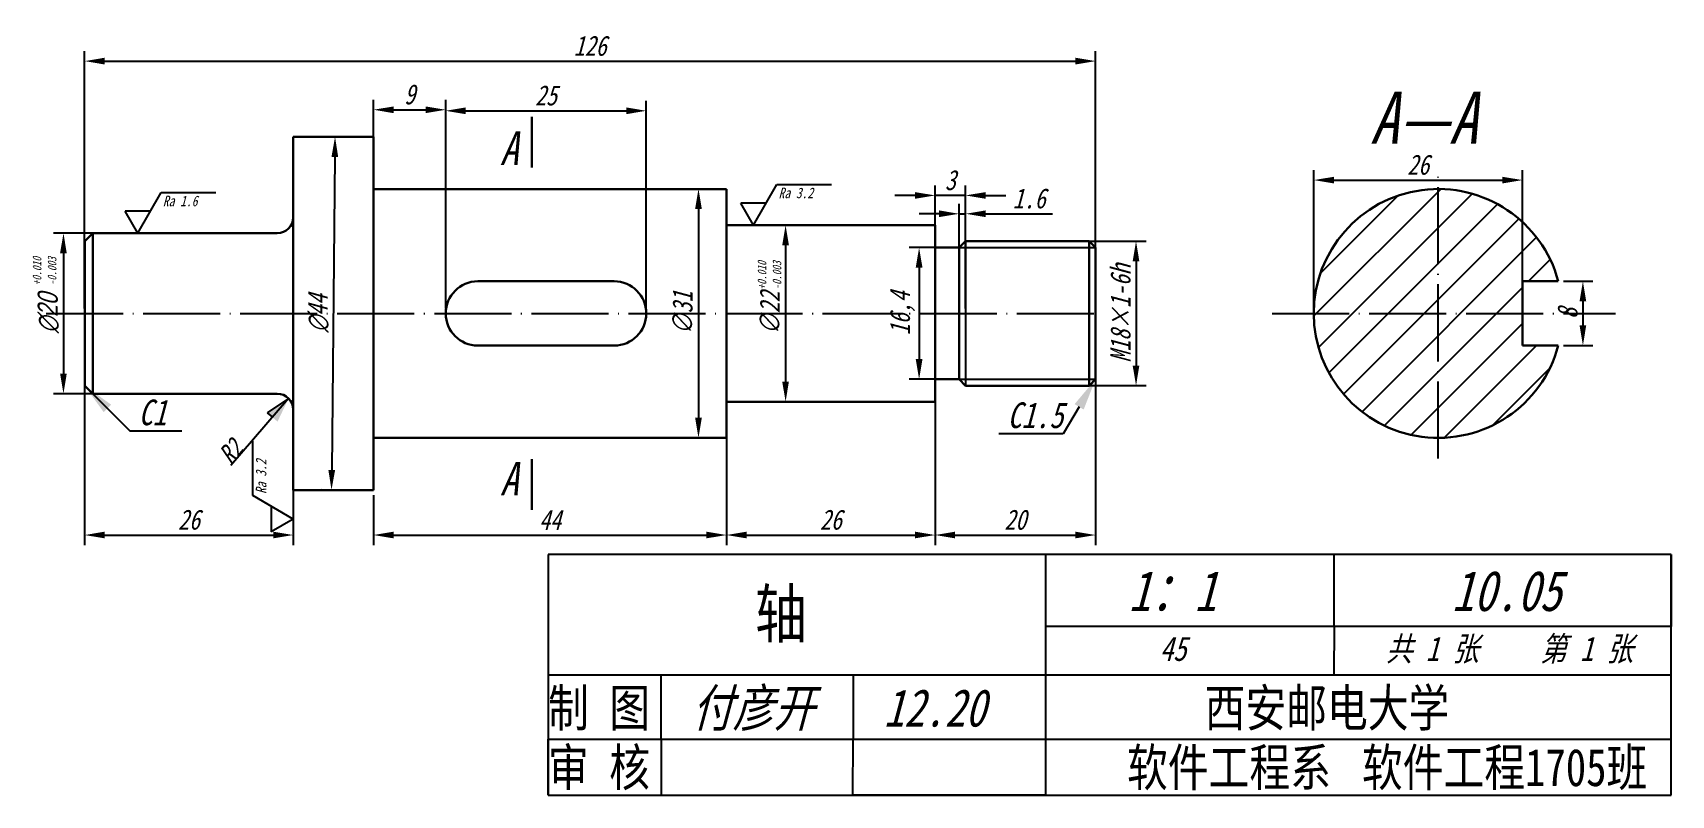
# Model space of a CAD drawing. Header units: millimetres. Extents: x 2342 to 4184, y 1452 to 1806.
# Drawn here: x 3980 to 4184.2, y 1508.6 to 1603.6 of the extents above; entities that cross this region are included whole.
import ezdxf
from ezdxf import colors
from ezdxf.entities.mleader import LeaderData, LeaderLine
from ezdxf.math import Vec2, Vec3

# ---------------------------------------------------------------- set-up
doc = ezdxf.new("R2010")
doc.units = ezdxf.units.MM
doc.linetypes.add('ACAD_ISO04W100', pattern=[30, 24, -3, 0, -3])
for name, color, linetype in [('尺寸标注', 7, 'Continuous'), ('点划线', 7, 'ACAD_ISO04W100'), ('细实线', 7, 'Continuous')]:
    doc.layers.add(name, color=color, linetype=linetype)
doc.layers.add('粗实线', color=7, linetype='Continuous', lineweight=30)
doc.styles.get("Standard").update_dxf_attribs({"font": 'simfang.ttf', "width": 0.8, "oblique": 15})
doc.dimstyles.new('ISO-25', dxfattribs={"dimtxt": 2.5, "dimasz": 2.5, "dimexe": 1.25, "dimexo": 0.625, "dimtad": 1, "dimtxsty": 'Standard', "dimcen": 2.5, "dimadec": 0, "dimazin": 0, "dimtfac": 1, "dimtmove": 0, "dimatfit": 3, "dimfxl": 1, "dimarcsym": 0})

# ---------------------------------------------------------------- blocks, each defined once
blk = doc.blocks.new('*D0')
at = {"layer": 'Defpoints', "color": 0, "linetype": 'Continuous', "lineweight": -3, "transparency": 16777216}
for p in [(4165.69, 1585.24), (4139.69, 1568.63), (4165.69, 1568.63)]:
    blk.add_point(p, dxfattribs=at)
at = {"layer": '尺寸标注', "color": 0, "linetype": 'Continuous', "lineweight": -2, "transparency": 16777216}
for p, q in [((4139.69, 1569.25), (4139.69, 1586.49)), ((4142.19, 1585.24), (4163.19, 1585.24)), ((4165.69, 1569.25), (4165.69, 1586.49))]:
    blk.add_line(p, q, dxfattribs=at)
at = {"layer": '尺寸标注', "color": 0, "linetype": 'Continuous', "lineweight": -3, "transparency": 16777216}
for points in [[(4142.19, 1585.65), (4142.19, 1584.82), (4139.69, 1585.24)], [(4163.19, 1585.65), (4163.19, 1584.82), (4165.69, 1585.24)]]:
    blk.add_solid(points, dxfattribs=at)
at = {"layer": '尺寸标注', "color": 0, "linetype": 'Continuous', "lineweight": -3, "transparency": 16777216, "insert": (4152.69, 1587.14), "char_height": 2.5, "attachment_point": 5}
blk.add_mtext('26', dxfattribs=at)
blk = doc.blocks.new('*D1')
at = {"layer": 'Defpoints', "color": 0, "linetype": 'Continuous', "lineweight": -3, "transparency": 16777216}
for p in [(4170.16, 1572.63), (4170.16, 1564.63), (4173.23, 1564.63)]:
    blk.add_point(p, dxfattribs=at)
at = {"layer": '尺寸标注', "color": 0, "linetype": 'Continuous', "lineweight": -2, "transparency": 16777216}
for p, q in [((4170.79, 1572.63), (4174.48, 1572.63)), ((4173.23, 1570.13), (4173.23, 1567.13)), ((4170.79, 1564.63), (4174.48, 1564.63))]:
    blk.add_line(p, q, dxfattribs=at)
at = {"layer": '尺寸标注', "color": 0, "linetype": 'Continuous', "lineweight": -3, "transparency": 16777216}
for points in [[(4172.81, 1570.13), (4173.64, 1570.13), (4173.23, 1572.63)], [(4172.81, 1567.13), (4173.64, 1567.13), (4173.23, 1564.63)]]:
    blk.add_solid(points, dxfattribs=at)
at = {"layer": '尺寸标注', "color": 0, "linetype": 'Continuous', "lineweight": -3, "transparency": 16777216, "insert": (4171.33, 1568.63), "char_height": 2.5, "attachment_point": 5, "rotation": 90}
blk.add_mtext('8', dxfattribs=at)
blk = doc.blocks.new('*D2')
at = {"layer": 'Defpoints', "color": 0, "linetype": 'Continuous', "lineweight": -3, "transparency": 16777216}
for p in [(4092.48, 1568.63), (4112.48, 1568.63), (4112.48, 1541.02)]:
    blk.add_point(p, dxfattribs=at)
at = {"layer": '尺寸标注', "color": 0, "linetype": 'Continuous', "lineweight": -2, "transparency": 16777216}
for p, q in [((4092.48, 1568), (4092.48, 1539.77)), ((4112.48, 1568), (4112.48, 1539.77)), ((4094.98, 1541.02), (4109.98, 1541.02))]:
    blk.add_line(p, q, dxfattribs=at)
at = {"layer": '尺寸标注', "color": 0, "linetype": 'Continuous', "lineweight": -3, "transparency": 16777216}
for points in [[(4094.98, 1541.44), (4094.98, 1540.61), (4092.48, 1541.02)], [(4109.98, 1541.44), (4109.98, 1540.61), (4112.48, 1541.02)]]:
    blk.add_solid(points, dxfattribs=at)
at = {"layer": '尺寸标注', "color": 0, "linetype": 'Continuous', "lineweight": -3, "transparency": 16777216, "insert": (4102.48, 1542.92), "char_height": 2.5, "attachment_point": 5}
blk.add_mtext('20', dxfattribs=at)
blk = doc.blocks.new('*D3')
at = {"layer": 'Defpoints', "color": 0, "linetype": 'Continuous', "lineweight": -3, "transparency": 16777216}
for p in [(4066.48, 1557.63), (4092.48, 1557.63), (4092.48, 1541.02)]:
    blk.add_point(p, dxfattribs=at)
at = {"layer": '尺寸标注', "color": 0, "linetype": 'Continuous', "lineweight": -2, "transparency": 16777216}
for p, q in [((4066.48, 1557), (4066.48, 1539.77)), ((4092.48, 1557), (4092.48, 1539.77)), ((4068.98, 1541.02), (4089.98, 1541.02))]:
    blk.add_line(p, q, dxfattribs=at)
at = {"layer": '尺寸标注', "color": 0, "linetype": 'Continuous', "lineweight": -3, "transparency": 16777216}
for points in [[(4068.98, 1541.44), (4068.98, 1540.61), (4066.48, 1541.02)], [(4089.98, 1541.44), (4089.98, 1540.61), (4092.48, 1541.02)]]:
    blk.add_solid(points, dxfattribs=at)
at = {"layer": '尺寸标注', "color": 0, "linetype": 'Continuous', "lineweight": -3, "transparency": 16777216, "insert": (4079.48, 1542.92), "char_height": 2.5, "attachment_point": 5}
blk.add_mtext('26', dxfattribs=at)
blk = doc.blocks.new('*D4')
at = {"layer": 'Defpoints', "color": 0, "linetype": 'Continuous', "lineweight": -3, "transparency": 16777216}
for p in [(4022.48, 1546.63), (4066.48, 1546.63), (4066.48, 1541.02)]:
    blk.add_point(p, dxfattribs=at)
at = {"layer": '尺寸标注', "color": 0, "linetype": 'Continuous', "lineweight": -2, "transparency": 16777216}
for p, q in [((4022.48, 1546), (4022.48, 1539.77)), ((4066.48, 1546), (4066.48, 1539.77)), ((4024.98, 1541.02), (4063.98, 1541.02))]:
    blk.add_line(p, q, dxfattribs=at)
at = {"layer": '尺寸标注', "color": 0, "linetype": 'Continuous', "lineweight": -3, "transparency": 16777216}
for points in [[(4024.98, 1541.44), (4024.98, 1540.61), (4022.48, 1541.02)], [(4063.98, 1541.44), (4063.98, 1540.61), (4066.48, 1541.02)]]:
    blk.add_solid(points, dxfattribs=at)
at = {"layer": '尺寸标注', "color": 0, "linetype": 'Continuous', "lineweight": -3, "transparency": 16777216, "insert": (4044.48, 1542.9), "char_height": 2.5, "attachment_point": 5}
blk.add_mtext('44', dxfattribs=at)
blk = doc.blocks.new('*D5')
at = {"layer": 'Defpoints', "color": 0, "linetype": 'Continuous', "lineweight": -3, "transparency": 16777216}
for p in [(3986.48, 1568.63), (4012.48, 1568.63), (4012.48, 1541.02)]:
    blk.add_point(p, dxfattribs=at)
at = {"layer": '尺寸标注', "color": 0, "linetype": 'Continuous', "lineweight": -2, "transparency": 16777216}
for p, q in [((3986.48, 1568), (3986.48, 1539.77)), ((4012.48, 1568), (4012.48, 1539.77)), ((3988.98, 1541.02), (4009.98, 1541.02))]:
    blk.add_line(p, q, dxfattribs=at)
at = {"layer": '尺寸标注', "color": 0, "linetype": 'Continuous', "lineweight": -3, "transparency": 16777216}
for points in [[(3988.98, 1541.44), (3988.98, 1540.61), (3986.48, 1541.02)], [(4009.98, 1541.44), (4009.98, 1540.61), (4012.48, 1541.02)]]:
    blk.add_solid(points, dxfattribs=at)
at = {"layer": '尺寸标注', "color": 0, "linetype": 'Continuous', "lineweight": -3, "transparency": 16777216, "insert": (3999.48, 1542.92), "char_height": 2.5, "attachment_point": 5}
blk.add_mtext('26', dxfattribs=at)
blk = doc.blocks.new('*D6')
at = {"layer": 'Defpoints', "color": 0, "linetype": 'Continuous', "lineweight": -3, "transparency": 16777216}
for p in [(4031.48, 1594), (4022.48, 1568.63), (4031.48, 1568.63)]:
    blk.add_point(p, dxfattribs=at)
at = {"layer": '尺寸标注', "color": 0, "linetype": 'Continuous', "lineweight": -2, "transparency": 16777216}
for p, q in [((4022.48, 1569.25), (4022.48, 1595.25)), ((4031.48, 1569.25), (4031.48, 1595.25)), ((4024.98, 1594), (4028.98, 1594))]:
    blk.add_line(p, q, dxfattribs=at)
at = {"layer": '尺寸标注', "color": 0, "linetype": 'Continuous', "lineweight": -3, "transparency": 16777216}
for points in [[(4024.98, 1594.41), (4024.98, 1593.58), (4022.48, 1594)], [(4028.98, 1594.41), (4028.98, 1593.58), (4031.48, 1594)]]:
    blk.add_solid(points, dxfattribs=at)
at = {"layer": '尺寸标注', "color": 0, "linetype": 'Continuous', "lineweight": -3, "transparency": 16777216, "insert": (4026.98, 1595.9), "char_height": 2.5, "attachment_point": 5}
blk.add_mtext('9', dxfattribs=at)
blk = doc.blocks.new('*D7')
at = {"layer": 'Defpoints', "color": 0, "linetype": 'Continuous', "lineweight": -3, "transparency": 16777216}
for p in [(4056.48, 1593.87), (4031.48, 1568.63), (4056.48, 1568.63)]:
    blk.add_point(p, dxfattribs=at)
at = {"layer": '尺寸标注', "color": 0, "linetype": 'Continuous', "lineweight": -2, "transparency": 16777216}
for p, q in [((4031.48, 1569.25), (4031.48, 1595.12)), ((4056.48, 1569.25), (4056.48, 1595.12)), ((4033.98, 1593.87), (4053.98, 1593.87))]:
    blk.add_line(p, q, dxfattribs=at)
at = {"layer": '尺寸标注', "color": 0, "linetype": 'Continuous', "lineweight": -3, "transparency": 16777216}
for points in [[(4033.98, 1594.29), (4033.98, 1593.45), (4031.48, 1593.87)], [(4053.98, 1594.29), (4053.98, 1593.45), (4056.48, 1593.87)]]:
    blk.add_solid(points, dxfattribs=at)
at = {"layer": '尺寸标注', "color": 0, "linetype": 'Continuous', "lineweight": -3, "transparency": 16777216, "insert": (4043.98, 1595.77), "char_height": 2.5, "attachment_point": 5}
blk.add_mtext('25', dxfattribs=at)
blk = doc.blocks.new('*D8')
at = {"layer": 'Defpoints', "color": 0, "linetype": 'Continuous', "lineweight": -3, "transparency": 16777216}
for p in [(4017.92, 1590.63), (4017.25, 1546.63), (4017.48, 1546.63)]:
    blk.add_point(p, dxfattribs=at)
at = {"layer": '尺寸标注', "color": 0, "linetype": 'Continuous', "lineweight": -2, "transparency": 16777216}
for p, q in [((4017.3, 1590.63), (4016.44, 1590.64)), ((4017.67, 1588.13), (4017.28, 1549.13)), ((4016.86, 1546.63), (4016, 1546.64))]:
    blk.add_line(p, q, dxfattribs=at)
at = {"layer": '尺寸标注', "color": 0, "linetype": 'Continuous', "lineweight": -3, "transparency": 16777216}
for points in [[(4017.25, 1588.13), (4018.08, 1588.13), (4017.69, 1590.63)], [(4016.86, 1549.13), (4017.7, 1549.13), (4017.25, 1546.63)]]:
    blk.add_solid(points, dxfattribs=at)
at = {"layer": '尺寸标注', "color": 0, "linetype": 'Continuous', "lineweight": -3, "transparency": 16777216, "insert": (4015.6, 1568.65), "char_height": 2.5, "attachment_point": 5, "rotation": 89.4288}
blk.add_mtext('{\\fGulim|b0|i0|c129|p0;∅}44', dxfattribs=at)
blk = doc.blocks.new('*D9')
at = {"layer": 'Defpoints', "color": 0, "linetype": 'Continuous', "lineweight": -3, "transparency": 16777216}
for p in [(4044.48, 1584.13), (4044.48, 1553.13), (4062.99, 1553.13)]:
    blk.add_point(p, dxfattribs=at)
at = {"layer": '尺寸标注', "color": 0, "linetype": 'Continuous', "lineweight": -2, "transparency": 16777216}
for p, q in [((4045.11, 1584.13), (4064.24, 1584.13)), ((4062.99, 1581.63), (4062.99, 1555.63)), ((4045.11, 1553.13), (4064.24, 1553.13))]:
    blk.add_line(p, q, dxfattribs=at)
at = {"layer": '尺寸标注', "color": 0, "linetype": 'Continuous', "lineweight": -3, "transparency": 16777216}
for points in [[(4062.57, 1581.63), (4063.41, 1581.63), (4062.99, 1584.13)], [(4062.57, 1555.63), (4063.41, 1555.63), (4062.99, 1553.13)]]:
    blk.add_solid(points, dxfattribs=at)
at = {"layer": '尺寸标注', "color": 0, "linetype": 'Continuous', "lineweight": -3, "transparency": 16777216, "insert": (4061.02, 1568.63), "char_height": 2.5, "attachment_point": 5, "rotation": 90}
blk.add_mtext('∅31', dxfattribs=at)
blk = doc.blocks.new('*D10')
at = {"layer": 'Defpoints', "color": 0, "linetype": 'Continuous', "lineweight": -3, "transparency": 16777216}
for p in [(3998.98, 1578.63), (3983.84, 1558.63), (3998.98, 1558.63)]:
    blk.add_point(p, dxfattribs=at)
at = {"layer": '尺寸标注', "color": 0, "linetype": 'Continuous', "lineweight": -2, "transparency": 16777216}
for p, q in [((3998.36, 1578.63), (3982.59, 1578.63)), ((3983.84, 1576.13), (3983.84, 1561.13)), ((3998.36, 1558.63), (3982.59, 1558.63))]:
    blk.add_line(p, q, dxfattribs=at)
at = {"layer": '尺寸标注', "color": 0, "linetype": 'Continuous', "lineweight": -3, "transparency": 16777216}
for points in [[(3983.42, 1576.13), (3984.25, 1576.13), (3983.84, 1578.63)], [(3983.42, 1561.13), (3984.25, 1561.13), (3983.84, 1558.63)]]:
    blk.add_solid(points, dxfattribs=at)
at = {"layer": '尺寸标注', "color": 0, "linetype": 'Continuous', "lineweight": -3, "transparency": 16777216, "insert": (3981.96, 1568.63), "char_height": 2.5, "attachment_point": 5, "rotation": 90}
blk.add_mtext('{\\fGulim|b0|i0|c129|p0;∅\\fGulim|b0|i0|c134|p0;20}', dxfattribs=at)
blk = doc.blocks.new('*D11')
at = {"layer": 'Defpoints', "color": 0, "linetype": 'Continuous', "lineweight": -3, "transparency": 16777216}
for p in [(4079.48, 1579.63), (4073.85, 1557.63), (4079.48, 1557.63)]:
    blk.add_point(p, dxfattribs=at)
at = {"layer": '尺寸标注', "color": 0, "linetype": 'Continuous', "lineweight": -2, "transparency": 16777216}
for p, q in [((4078.86, 1579.63), (4072.6, 1579.63)), ((4073.85, 1577.13), (4073.85, 1560.13)), ((4078.86, 1557.63), (4072.6, 1557.63))]:
    blk.add_line(p, q, dxfattribs=at)
at = {"layer": '尺寸标注', "color": 0, "linetype": 'Continuous', "lineweight": -3, "transparency": 16777216}
for points in [[(4073.43, 1577.13), (4074.26, 1577.13), (4073.85, 1579.63)], [(4073.43, 1560.13), (4074.26, 1560.13), (4073.85, 1557.63)]]:
    blk.add_solid(points, dxfattribs=at)
at = {"layer": '尺寸标注', "color": 0, "linetype": 'Continuous', "lineweight": -3, "transparency": 16777216, "insert": (4071.88, 1568.63), "char_height": 2.5, "attachment_point": 5, "rotation": 90}
blk.add_mtext('∅{\\fFangSong|b0|i0|c0|p49;22}', dxfattribs=at)
blk = doc.blocks.new('*D12')
at = {"layer": 'Defpoints', "color": 0, "linetype": 'Continuous', "lineweight": -3, "transparency": 16777216}
for p in [(4103.98, 1577.63), (4103.98, 1559.63), (4117.53, 1559.63)]:
    blk.add_point(p, dxfattribs=at)
at = {"layer": '尺寸标注', "color": 0, "linetype": 'Continuous', "lineweight": -2, "transparency": 16777216}
for p, q in [((4104.61, 1577.63), (4118.78, 1577.63)), ((4117.53, 1575.13), (4117.53, 1562.13)), ((4104.61, 1559.63), (4118.78, 1559.63))]:
    blk.add_line(p, q, dxfattribs=at)
at = {"layer": '尺寸标注', "color": 0, "linetype": 'Continuous', "lineweight": -3, "transparency": 16777216}
for points in [[(4117.11, 1575.13), (4117.94, 1575.13), (4117.53, 1577.63)], [(4117.11, 1562.13), (4117.94, 1562.13), (4117.53, 1559.63)]]:
    blk.add_solid(points, dxfattribs=at)
at = {"layer": '尺寸标注', "color": 0, "linetype": 'Continuous', "lineweight": -3, "transparency": 16777216, "insert": (4115.61, 1568.63), "char_height": 2.5, "attachment_point": 5, "rotation": 90}
blk.add_mtext('{\\fFangSong|b0|i0|c0|p49;M18×1-6h}', dxfattribs=at)
blk = doc.blocks.new('*D59')
at = {"layer": 'Defpoints', "color": 0, "linetype": 'Continuous', "lineweight": -3, "transparency": 16777216}
for p in [(4093.98, 1576.83), (4090.49, 1560.43), (4093.98, 1560.43)]:
    blk.add_point(p, dxfattribs=at)
at = {"layer": '细实线', "color": 0, "linetype": 'Continuous', "lineweight": -2, "transparency": 16777216}
for p, q in [((4093.36, 1576.83), (4089.24, 1576.83)), ((4090.49, 1574.33), (4090.49, 1562.93)), ((4093.36, 1560.43), (4089.24, 1560.43))]:
    blk.add_line(p, q, dxfattribs=at)
at = {"layer": '细实线', "color": 0, "linetype": 'Continuous', "lineweight": -3, "transparency": 16777216}
for points in [[(4090.07, 1574.33), (4090.91, 1574.33), (4090.49, 1576.83)], [(4090.07, 1562.93), (4090.91, 1562.93), (4090.49, 1560.43)]]:
    blk.add_solid(points, dxfattribs=at)
at = {"layer": '细实线', "color": 0, "linetype": 'Continuous', "lineweight": -3, "transparency": 16777216, "insert": (4088.42, 1568.63), "char_height": 2.5, "attachment_point": 5, "rotation": 90}
blk.add_mtext('16,4', dxfattribs=at)
blk = doc.blocks.new('*D60')
at = {"layer": 'Defpoints', "color": 0, "linetype": 'Continuous', "lineweight": -3, "transparency": 16777216}
for p in [(4092.48, 1583.33), (4092.48, 1577.63), (4096.28, 1577.63)]:
    blk.add_point(p, dxfattribs=at)
at = {"layer": '细实线', "color": 0, "linetype": 'Continuous', "lineweight": -2, "transparency": 16777216}
for p, q in [((4089.98, 1583.33), (4087.48, 1583.33)), ((4092.48, 1578.25), (4092.48, 1584.58)), ((4096.28, 1583.33), (4092.48, 1583.33)), ((4096.28, 1578.25), (4096.28, 1584.58)), ((4098.78, 1583.33), (4101.28, 1583.33))]:
    blk.add_line(p, q, dxfattribs=at)
at = {"layer": '细实线', "color": 0, "linetype": 'Continuous', "lineweight": -3, "transparency": 16777216}
for points in [[(4089.98, 1583.74), (4089.98, 1582.91), (4092.48, 1583.33)], [(4098.78, 1583.74), (4098.78, 1582.91), (4096.28, 1583.33)]]:
    blk.add_solid(points, dxfattribs=at)
at = {"layer": '细实线', "color": 0, "linetype": 'Continuous', "lineweight": -3, "transparency": 16777216, "insert": (4094.38, 1585.22), "char_height": 2.5, "attachment_point": 5}
blk.add_mtext('3', dxfattribs=at)
blk = doc.blocks.new('*D61')
at = {"layer": 'Defpoints', "color": 0, "linetype": 'Continuous', "lineweight": -3, "transparency": 16777216}
for p in [(4096.28, 1581.04), (4095.48, 1568.63), (4096.28, 1568.63)]:
    blk.add_point(p, dxfattribs=at)
at = {"layer": '细实线', "color": 0, "linetype": 'Continuous', "lineweight": -2, "transparency": 16777216}
for p, q in [((4092.98, 1581.04), (4090.48, 1581.04)), ((4095.48, 1569.25), (4095.48, 1582.29)), ((4095.48, 1581.04), (4096.28, 1581.04)), ((4096.28, 1569.25), (4096.28, 1582.29)), ((4098.78, 1581.04), (4107.11, 1581.04))]:
    blk.add_line(p, q, dxfattribs=at)
at = {"layer": '细实线', "color": 0, "linetype": 'Continuous', "lineweight": -3, "transparency": 16777216}
for points in [[(4092.98, 1581.46), (4092.98, 1580.63), (4095.48, 1581.04)], [(4098.78, 1581.46), (4098.78, 1580.63), (4096.28, 1581.04)]]:
    blk.add_solid(points, dxfattribs=at)
at = {"layer": '细实线', "color": 0, "linetype": 'Continuous', "lineweight": -3, "transparency": 16777216, "insert": (4104.2, 1582.94), "char_height": 2.5, "attachment_point": 5}
blk.add_mtext('1.6', dxfattribs=at)
blk = doc.blocks.new('*D62')
at = {"layer": 'Defpoints', "color": 0, "linetype": 'Continuous', "lineweight": -3, "transparency": 16777216}
for p in [(4112.48, 1600.06), (3986.48, 1568.63), (4112.48, 1568.63)]:
    blk.add_point(p, dxfattribs=at)
at = {"layer": '细实线', "color": 0, "linetype": 'Continuous', "lineweight": -2, "transparency": 16777216}
for p, q in [((3986.48, 1569.25), (3986.48, 1601.31)), ((4112.48, 1569.25), (4112.48, 1601.31)), ((3988.98, 1600.06), (4109.98, 1600.06))]:
    blk.add_line(p, q, dxfattribs=at)
at = {"layer": '细实线', "color": 0, "linetype": 'Continuous', "lineweight": -3, "transparency": 16777216}
for points in [[(3988.98, 1600.48), (3988.98, 1599.64), (3986.48, 1600.06)], [(4109.98, 1600.48), (4109.98, 1599.64), (4112.48, 1600.06)]]:
    blk.add_solid(points, dxfattribs=at)
at = {"layer": '细实线', "color": 0, "linetype": 'Continuous', "lineweight": -3, "transparency": 16777216, "insert": (4049.48, 1601.95), "char_height": 2.5, "attachment_point": 5}
blk.add_mtext('126', dxfattribs=at)

msp = doc.modelspace()

# ---------------------------------------------------------------- hatches: boundary and pattern name
at = {"layer": '粗实线', "linetype": 'Continuous', "lineweight": -3}
h = msp.add_hatch(dxfattribs=at)
h.set_pattern_fill('ANSI31', color=256)
h.set_pattern_definition([(45, (348.7622, 0), (-2.245064, 2.245064), [])])
h.paths.add_polyline_path([(4165.685, 1572.628), (4170.16, 1572.628, 7.6187448), (4170.16, 1564.628), (4165.685, 1564.628)])
at = {"layer": '细实线', "linetype": 'Continuous', "lineweight": -3}
h = msp.add_hatch(color=256, dxfattribs=at)
h.dxf.hatch_style = 1
h.paths.add_polyline_path([(4011.898, 1558.043), (4009.242, 1556.242), (4009.881, 1555.694)])
h = msp.add_hatch(color=256, dxfattribs=at)
h.dxf.hatch_style = 1
h.paths.add_polyline_path([(4011.898, 1558.043), (4010.52, 1555.145), (4009.881, 1555.694)])

# ---------------------------------------------------------------- linework, layer by layer
at = {"layer": '点划线', "linetype": 'ACAD_ISO04W100', "lineweight": -3, "ltscale": 0.4}
msp.add_line((3981.668, 1568.628), (4112.484, 1568.628), dxfattribs=at)
at = {"layer": '粗实线', "linetype": 'Continuous', "lineweight": 30}
for p, q in [((4022.484, 1590.628), (4012.484, 1590.628)), ((4012.484, 1590.628), (4012.484, 1578.628)), ((4022.484, 1546.628), (4022.484, 1590.628)), ((4066.484, 1584.128), (4022.484, 1584.128)), ((4066.484, 1553.128), (4066.484, 1584.128)), ((4092.484, 1579.628), (4066.484, 1579.628)), ((4092.484, 1557.628), (4092.484, 1579.628)), ((3986.484, 1577.628), (3987.484, 1578.628)), ((3986.484, 1568.628), (3986.484, 1577.628)), ((3986.484, 1577.628), (3986.484, 1559.628)), ((4010.484, 1578.628), (3987.484, 1578.628)), ((3987.484, 1578.628), (3987.484, 1558.628)), ((4012.484, 1558.628), (4012.484, 1578.628)), ((4095.484, 1576.828), (4092.484, 1576.828)), ((4095.484, 1576.828), (4096.284, 1577.628)), ((4095.484, 1560.428), (4095.484, 1576.828)), ((4096.284, 1577.628), (4111.684, 1577.628)), ((4111.684, 1577.628), (4112.484, 1576.828)), ((4111.684, 1577.628), (4111.684, 1559.628)), ((4112.484, 1560.428), (4112.484, 1576.828)), ((4112.484, 1560.428), (4112.484, 1576.828)), ((4112.484, 1576.828), (4112.484, 1560.428)), ((4035.484, 1572.628), (4052.484, 1572.628)), ((4165.685, 1564.628), (4165.685, 1572.628)), ((4165.685, 1572.628), (4170.16, 1572.628)), ((4035.484, 1564.628), (4052.484, 1564.628)), ((4165.685, 1564.628), (4170.16, 1564.628)), ((4092.484, 1560.428), (4095.484, 1560.428)), ((4096.284, 1559.628), (4095.484, 1560.428)), ((4112.484, 1560.428), (4111.684, 1559.628)), ((3987.484, 1558.628), (3986.484, 1559.628)), ((3987.484, 1558.628), (4010.484, 1558.628)), ((4012.484, 1558.628), (4012.484, 1546.628)), ((4111.684, 1559.628), (4096.284, 1559.628)), ((4066.484, 1557.628), (4092.484, 1557.628)), ((4022.484, 1553.128), (4066.484, 1553.128)), ((4012.484, 1546.628), (4022.484, 1546.628))]:
    msp.add_line(p, q, dxfattribs=at)
for centre, radius, start, end in [((4155.185, 1568.628), 15.5, 14.95525, 345.04475), ((4010.484, 1580.628), 2, 270, 0), ((4035.484, 1568.628), 4, 90, 270), ((4052.484, 1568.628), 4, 270, 90), ((4010.484, 1556.628), 2, 360, 90)]:
    msp.add_arc(centre, radius, start, end, dxfattribs=at)
at = {"layer": '细实线', "linetype": 'Continuous', "lineweight": 30}
for p, q in [((4042.217, 1586.79), (4042.217, 1593.108)), ((4042.217, 1550.466), (4042.217, 1544.148))]:
    msp.add_line(p, q, dxfattribs=at)
at = {"layer": '细实线', "linetype": 'ACAD_ISO04W100', "lineweight": -3, "ltscale": 0.4}
for p, q in [((4155.185, 1550.553), (4155.185, 1585.875)), ((4134.491, 1568.628), (4177.291, 1568.628))]:
    msp.add_line(p, q, dxfattribs=at)
at = {"layer": '细实线', "linetype": 'Continuous', "lineweight": -3}
for p, q in [((3993.106, 1578.628), (3996.022, 1583.675)), ((3996.022, 1583.675), (4002.835, 1583.675)), ((4069.851, 1579.628), (4072.766, 1584.675)), ((4072.766, 1584.675), (4079.579, 1584.675)), ((3994.69, 1581.369), (3991.523, 1581.369)), ((3993.106, 1578.628), (3991.523, 1581.369)), ((4071.434, 1582.369), (4068.268, 1582.369)), ((4069.851, 1579.628), (4068.268, 1582.369)), ((4095.484, 1576.828), (4112.484, 1576.828)), ((4096.284, 1577.628), (4096.284, 1559.628)), ((4095.484, 1560.428), (4112.484, 1560.428)), ((3986.484, 1559.628), (3987.484, 1558.628)), ((3987.484, 1558.628), (3992.129, 1553.982)), ((4011.898, 1558.043), (4009.242, 1556.242)), ((4009.242, 1556.242), (4009.881, 1555.694)), ((3992.129, 1553.982), (3998.613, 1553.982)), ((4007.437, 1545.928), (4007.437, 1552.741)), ((4012.484, 1543.013), (4007.437, 1545.928)), ((4009.743, 1544.596), (4009.743, 1541.429)), ((4012.484, 1543.013), (4009.743, 1541.429)), ((4184.237, 1538.609), (4044.237, 1538.609)), ((4044.237, 1538.609), (4044.237, 1508.609)), ((4142.237, 1538.609), (4106.237, 1538.609)), ((4106.237, 1538.609), (4106.237, 1508.609)), ((4142.237, 1529.609), (4142.237, 1538.609)), ((4184.237, 1508.609), (4184.237, 1538.609)), ((4184.237, 1538.609), (4184.237, 1529.609)), ((4142.237, 1529.609), (4106.237, 1529.609)), ((4142.237, 1529.609), (4142.194, 1523.609)), ((4184.237, 1529.609), (4142.237, 1529.609)), ((4044.237, 1523.609), (4184.237, 1523.609)), ((4058.342, 1515.609), (4058.342, 1523.609)), ((4058.342, 1523.609), (4082.287, 1523.609)), ((4082.287, 1523.609), (4082.287, 1515.609)), ((4184.237, 1515.609), (4184.237, 1522.609)), ((4044.237, 1508.609), (4044.237, 1515.609)), ((4044.237, 1515.609), (4184.237, 1515.609)), ((4058.342, 1515.609), (4058.342, 1508.609)), ((4082.237, 1508.609), (4082.287, 1515.609)), ((4044.237, 1508.609), (4184.237, 1508.609)), ((4106.237, 1508.609), (4082.237, 1508.609))]:
    msp.add_line(p, q, dxfattribs=at)
at = {"layer": '细实线', "linetype": 'ACAD_ISO04W100', "lineweight": -3}
msp.add_line((4011.898, 1558.043), (4004.72, 1549.682), dxfattribs=at)

# ---------------------------------------------------------------- texts
at = {"layer": '细实线', "linetype": 'Continuous', "lineweight": -3, "oblique": 15, "width": 0.8}
for s, height, p in [('A—A', 6.4782, (4146.706, 1589.766)), ('A', 4.189, (4038.246, 1587.121)), ('Ra 1.6', 1.3189, (3996.235, 1581.979)), ('Ra 3.2', 1.3189, (4072.979, 1582.979)), ('A', 4.189, (4038.246, 1545.947)), ('1：1', 5.0139, (4116.601, 1531.558)), ('10.05', 5.0139, (4156.884, 1531.558)), ('45', 3.0366, (4120.488, 1525.343)), ('共 1 张', 3.0366, (4148.686, 1525.343)), ('第 1 张', 3.0366, (4167.909, 1525.343)), ('付彦开', 4.6603, (4062.188, 1517.157)), ('12.20', 4.6603, (4086.075, 1517.157))]:
    msp.add_text(s, height=height, dxfattribs=at).set_placement(p)
for s, height, rotation, p in [('+0.010', 1.087, 90, (3981.088, 1572.117)), ('-0.003', 1.087, 90, (3982.958, 1572.117)), ('+0.010', 1.087, 90, (4071.445, 1571.594)), ('-0.003', 1.087, 90, (4073.314, 1571.594)), ('R2', 2.3474, 49.35354, (4004.72, 1549.682)), ('Ra 3.2', 1.3189, 90, (4009.133, 1546.141))]:
    msp.add_text(s, height=height, rotation=rotation, dxfattribs=at).set_placement(p)
at = {"layer": '细实线', "linetype": 'Continuous', "lineweight": 30, "oblique": 15, "width": 0.8}
for s, p in [('C1', (3993.189, 1554.702)), ('C1.5', (4101.489, 1554.348))]:
    msp.add_text(s, height=3.1966, dxfattribs=at).set_placement(p)
at = {"layer": '细实线', "linetype": 'Continuous', "lineweight": -3, "width": 0.8}
for s, height, p in [('轴', 5.931, (4070.034, 1528.243)), ('制 图', 4.6603, (4044.237, 1517.157)), ('西安邮电大学', 4.6603, (4126.071, 1517.157)), ('审 核', 4.6603, (4044.237, 1509.742)), ('软件工程系', 4.6603, (4116.408, 1509.742)), ('软件工程1705班', 4.6603, (4145.682, 1509.742))]:
    msp.add_text(s, height=height, dxfattribs=at).set_placement(p)

# ---------------------------------------------------------------- dimensions: what is measured, and where the dimension line sits
at = {"layer": '尺寸标注', "linetype": 'Continuous', "lineweight": -3}
for base, p1, p2, picture, middle in [((4031.484, 1593.997), (4022.484, 1568.628), (4031.484, 1568.628), '*D6', (4026.984, 1595.899)), ((4056.484, 1593.871), (4031.484, 1568.628), (4056.484, 1568.628), '*D7', (4043.984, 1595.773)), ((4165.685, 1585.238), (4139.685, 1568.628), (4165.685, 1568.628), '*D0', (4152.685, 1587.139)), ((4012.484, 1541.023), (3986.484, 1568.628), (4012.484, 1568.628), '*D5', (3999.484, 1542.925)), ((4112.484, 1541.023), (4092.484, 1568.628), (4112.484, 1568.628), '*D2', (4102.484, 1542.925)), ((4092.484, 1541.023), (4066.484, 1557.628), (4092.484, 1557.628), '*D3', (4079.484, 1542.925)), ((4066.484, 1541.023), (4022.484, 1546.628), (4066.484, 1546.628), '*D4', (4044.484, 1542.898))]:
    dim = msp.add_linear_dim(base=base, p1=p1, p2=p2, dimstyle='ISO-25', dxfattribs=at)
    dim.commit()
    dim.dimension.update_dxf_attribs({"geometry": picture, "text_midpoint": middle})
dim = msp.add_aligned_dim(p1=(4017.922, 1590.628), p2=(4017.484, 1546.628), distance=-0.229, text='{\\fGulim|b0|i0|c129|p0;∅}44', dimstyle='ISO-25', dxfattribs=at)
dim.commit()
dim.dimension.update_dxf_attribs({"geometry": '*D8', "text_midpoint": (4015.599, 1568.649)})
for base, p1, p2, text, picture, middle in [((4062.991, 1553.128), (4044.484, 1584.128), (4044.484, 1553.128), '∅<>', '*D9', (4061.019, 1568.628)), ((4073.847, 1557.628), (4079.484, 1579.628), (4079.484, 1557.628), '∅{\\fFangSong|b0|i0|c0|p49;22}', '*D11', (4071.876, 1568.628)), ((3983.837, 1558.628), (3998.984, 1578.628), (3998.984, 1558.628), '{\\fGulim|b0|i0|c129|p0;∅\\fGulim|b0|i0|c134|p0;20}', '*D10', (3981.962, 1568.628)), ((4117.527, 1559.628), (4103.984, 1577.628), (4103.984, 1559.628), '{\\fFangSong|b0|i0|c0|p49;M18×1-6h}', '*D12', (4115.609, 1568.628))]:
    dim = msp.add_linear_dim(base=base, p1=p1, p2=p2, angle=90, text=text, dimstyle='ISO-25', dxfattribs=at)
    dim.commit()
    dim.dimension.update_dxf_attribs({"geometry": picture, "text_midpoint": middle})
dim = msp.add_linear_dim(base=(4173.228, 1564.628), p1=(4170.16, 1572.628), p2=(4170.16, 1564.628), angle=90, dimstyle='ISO-25', dxfattribs=at)
dim.commit()
dim.dimension.update_dxf_attribs({"geometry": '*D1', "text_midpoint": (4171.326, 1568.628)})
at = {"layer": '细实线', "linetype": 'Continuous', "lineweight": -3}
dim = msp.add_linear_dim(base=(4112.484, 1600.059), p1=(3986.484, 1568.628), p2=(4112.484, 1568.628), dimstyle='ISO-25', dxfattribs=at)
dim.commit()
dim.dimension.update_dxf_attribs({"geometry": '*D62', "text_midpoint": (4049.484, 1601.948)})
for base, p1, p2, text, picture, middle in [((4092.484, 1583.328), (4096.284, 1577.628), (4092.484, 1577.628), '3', '*D60', (4094.384, 1585.217)), ((4096.284, 1581.043), (4095.484, 1568.628), (4096.284, 1568.628), '1.6', '*D61', (4104.196, 1582.94))]:
    dim = msp.add_linear_dim(base=base, p1=p1, p2=p2, text=text, dimstyle='ISO-25', dxfattribs=at)
    dim.commit()
    dim.dimension.update_dxf_attribs({"geometry": picture, "text_midpoint": middle})
dim = msp.add_linear_dim(base=(4090.489, 1560.428), p1=(4093.984, 1576.828), p2=(4093.984, 1560.428), angle=90, dimstyle='ISO-25', dxfattribs=at)
dim.commit()
dim.dimension.update_dxf_attribs({"geometry": '*D59', "text_midpoint": (4088.421, 1568.628)})

# ---------------------------------------------------------------- leaders
ml = msp.add_multileader_mtext('Standard', dxfattribs=at)
ml.set_content('', color=256)
ml.set_leader_properties()
ml.build(insert=Vec2(0, 0))
ctx = ml.context
ctx.base_point, ctx.plane_origin = Vec3(3995.484, 1558.628), Vec3(3986.484, 1559.628)
notes = []
notes.append((ctx, [(0, (1, 1, 0), (3987.484, 1558.628), (1, 0), 8, [(0, [(3986.484, 1559.628)], 0, [])])]))
ctx.mtext.insert, ctx.mtext.flow_direction = Vec3(3997.484, 1560.628), 5
ml = msp.add_multileader_mtext('Standard', dxfattribs=at)
ml.set_content('', color=256)
ml.set_leader_properties()
ml.build(insert=Vec2(0, 0))
ctx = ml.context
ctx.base_point, ctx.plane_origin = Vec3(4096.429, 1553.629), Vec3(4112.484, 1560.428)
ctx.text_align_type = 2
notes.append((ctx, [(0, (1, 1, 0), (4108.429, 1553.629), (-1, 0), 8, [(0, [(4112.484, 1560.428)], 0, [])])]))
ctx.mtext.insert, ctx.mtext.alignment, ctx.mtext.flow_direction = Vec3(4098.429, 1555.629), 3, 5
for ctx, leaders in notes:
    for number, flags, end, landing, length, lines in leaders:
        leader = LeaderData()
        leader.index, (leader.has_last_leader_line, leader.has_dogleg_vector, leader.attachment_direction) = number, flags
        leader.last_leader_point, leader.dogleg_vector, leader.dogleg_length = Vec3(end), Vec3(landing), length
        for number, points, colour, breaks in lines:
            line = LeaderLine()
            line.index, line.vertices, line.color, line.breaks = number, Vec3.list(points), colors.encode_raw_color(colour), breaks
            leader.lines.append(line)
        ctx.leaders.append(leader)

doc.saveas('drawing.dxf')
